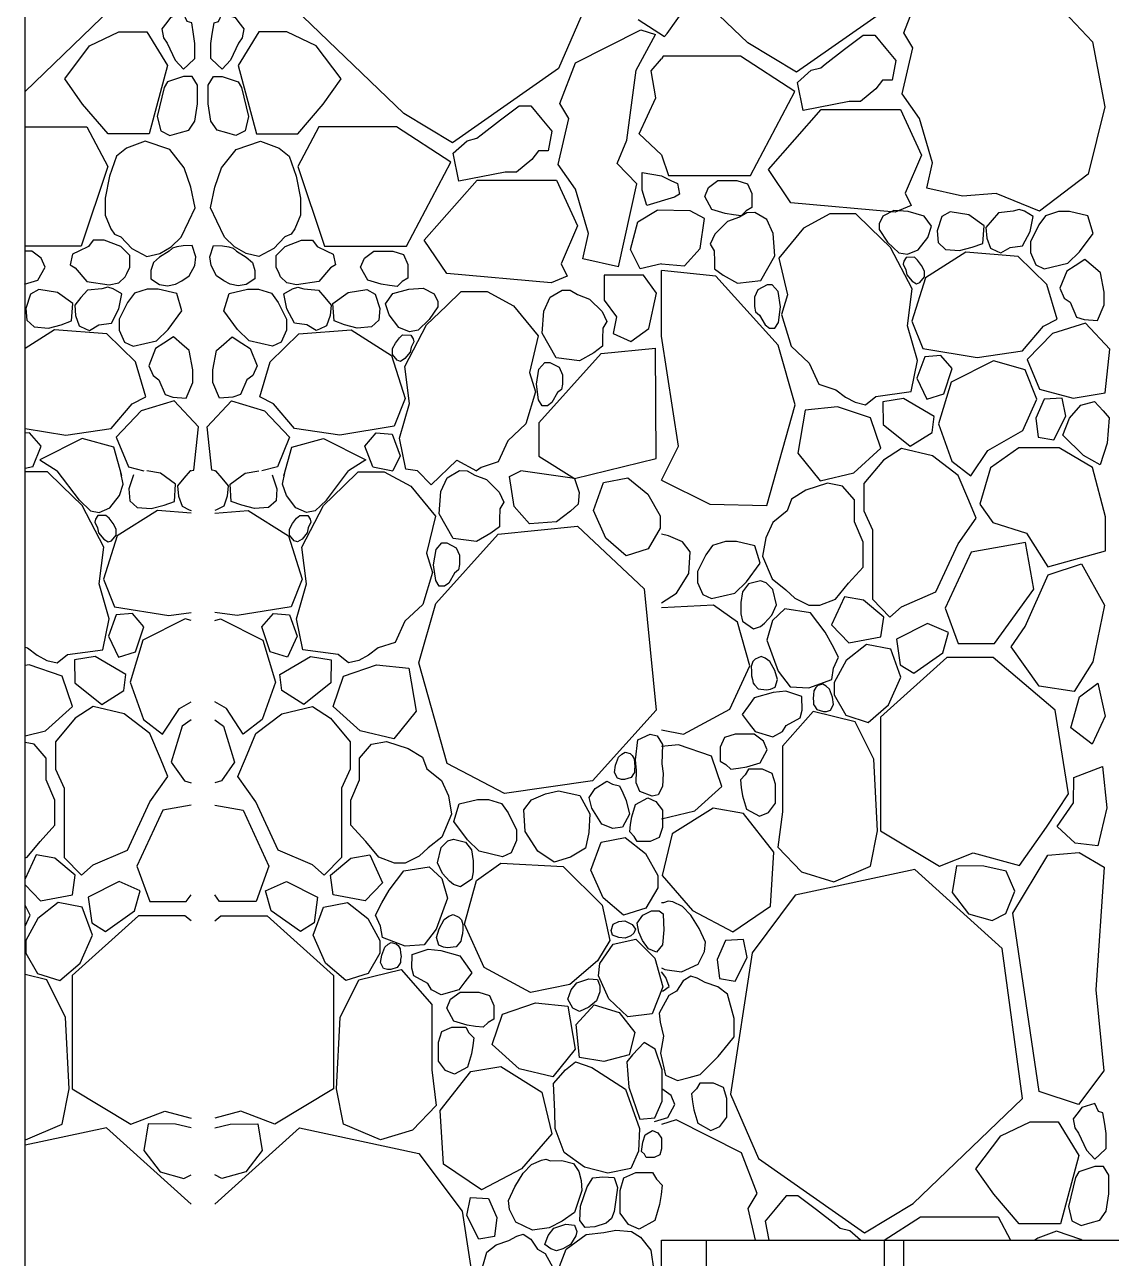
# Model space of a CAD drawing. Header units: millimetres. Extents: x 10227 to 13232, y 2 to 9351.
# Drawn here: x 11308.1 to 11478.8, y 8721.2 to 8915 of the extents above; entities that cross this region are included whole.
import ezdxf

# ---------------------------------------------------------------- set-up
doc = ezdxf.new("R2010")
doc.units = ezdxf.units.MM
for name, color, linetype in [('A-GLAZ-FULL', 4, 'Continuous'), ('A-WALL-FULL-EXTR', 1, 'Continuous'), ('RETINO', 20, 'Continuous')]:
    doc.layers.add(name, color=color, linetype=linetype)

msp = doc.modelspace()

# ---------------------------------------------------------------- linework, layer by layer
at = {"layer": 'A-GLAZ-FULL', "ltscale": 0.1}
for q in [(11600.18, 8724.02), (11446.18, 8614.51)]:
    msp.add_line((11446.18, 8724.02), q, dxfattribs=at)
at = {"layer": 'A-WALL-FULL-EXTR', "ltscale": 0.1}
for p, q in [((11308.18, 6530.6), (11308.18, 9251.16)), ((11408.18, 8002.65), (11408.18, 8724.02)), ((11408.18, 8724.02), (11446.18, 8724.02)), ((11415.18, 8724.02), (11415.18, 8002.65)), ((11443.18, 8317.98), (11443.18, 8724.02))]:
    msp.add_line(p, q, dxfattribs=at)
at = {"layer": 'RETINO', "ltscale": 0.1}
for p, q in [((11404.5, 8915.77), (11408.62, 8913.09)), ((11404.17, 8907.83), (11407.2, 8913.45)), ((11406.55, 8907.71), (11408.18, 8909.61)), ((11402.73, 8896.85), (11404.17, 8907.83)), ((11407.26, 8903.47), (11406.55, 8907.71)), ((11404.63, 8897.81), (11407.26, 8903.47)), ((11401.22, 8893.18), (11402.73, 8896.85)), ((11408.18, 8894.51), (11404.63, 8897.81)), ((11404.31, 8889.98), (11401.22, 8893.18)), ((11405.12, 8888.96), (11405.12, 8891.76)), ((11405.12, 8891.76), (11408.18, 8891.21)), ((11401.39, 8876.93), (11404.31, 8889.98)), ((11405.84, 8886.56), (11405.12, 8888.96)), ((11410.19, 8887.87), (11405.84, 8886.56)), ((11404.43, 8883.99), (11407.49, 8885.84)), ((11403.27, 8879.68), (11404.43, 8883.99)), ((11404.82, 8876.6), (11403.27, 8879.68)), ((11408.18, 8877.39), (11404.82, 8876.6)), ((11405.33, 8875.62), (11399.16, 8875.62)), ((11399.16, 8875.62), (11399.16, 8871.7)), ((11407.38, 8872.8), (11405.33, 8875.62)), ((11408.18, 8866.05), (11408.18, 8876.35)), ((11399.16, 8871.7), (11401.09, 8869.07)), ((11406.19, 8867.27), (11407.38, 8872.8)), ((11401.09, 8869.07), (11400.56, 8866.45)), ((11400.56, 8866.45), (11403.33, 8865.22)), ((11403.33, 8865.22), (11406.19, 8867.27)), ((11410.84, 8848.77), (11408.18, 8866.05)), ((11407.34, 8846.84), (11407.2, 8864.17)), ((11388.89, 8852.43), (11388.89, 8847.17)), ((11408.18, 8843.42), (11410.84, 8848.77)), ((11371.99, 8842.67), (11376, 8846.57)), ((11376, 8846.57), (11379.12, 8844.89)), ((11388.89, 8847.17), (11394.48, 8843.71)), ((11394.48, 8843.71), (11407.34, 8846.84)), ((11309.4, 8845.5), (11308.18, 8845.26)), ((11316.71, 8840.29), (11313.23, 8844.89)), ((11355.52, 8840.29), (11359, 8844.89)), ((11362.83, 8845.5), (11365.98, 8844.89)), ((11369.84, 8844.89), (11371.99, 8842.67)), ((11394.48, 8843.71), (11386.04, 8844.9))]:
    msp.add_line(p, q, dxfattribs=at)
at = {"layer": 'RETINO'}
for p, q in [((11323.6, 8842.78), (11323.23, 8844.58)), ((11348.62, 8842.78), (11349, 8844.58)), ((11323, 8841.02), (11323.6, 8842.78)), ((11349.23, 8841.02), (11348.62, 8842.78)), ((11321.49, 8839.06), (11323, 8841.02)), ((11350.74, 8839.06), (11349.23, 8841.02)), ((11316.71, 8840.29), (11318.48, 8838.62)), ((11318.48, 8838.62), (11319.82, 8838.35)), ((11319.82, 8838.35), (11321.49, 8839.06)), ((11352.41, 8838.35), (11350.74, 8839.06)), ((11353.75, 8838.62), (11352.41, 8838.35)), ((11355.52, 8840.29), (11353.75, 8838.62))]:
    msp.add_line(p, q, dxfattribs=at)
for points in [[(11392, 8908.07), (11375.33, 8896.42), (11367.67, 8901), (11350.5, 8917.5), (11353.71, 8941.1), (11367.44, 8953.47), (11386.21, 8949.43), (11393, 8940.38), (11396.4, 8918.18), (11392, 8908.07)], [(11308.18, 8904.48), (11321.73, 8917.5), (11318.52, 8941.1), (11308.18, 8950.41)], [(11446.04, 8919.17), (11429.38, 8907.52), (11421.71, 8912.1), (11408.18, 8925.1)], [(11455.44, 8888.03), (11449.82, 8889.29), (11450.71, 8893.28), (11448.68, 8900.26), (11445.96, 8904.12), (11447.63, 8911.32), (11446.23, 8913.69), (11448.68, 8920.1), (11458.94, 8925.27), (11464.2, 8923.61), (11470.54, 8917.91), (11475.87, 8912.3), (11477.83, 8902.05), (11475.17, 8891.51), (11467.54, 8885.69), (11460.76, 8888.48), (11455.44, 8888.03)], [(11409.05, 8913.59), (11411.86, 8917.59), (11408.18, 8922.47)], [(11330.52, 8912.05), (11331.78, 8909.39), (11333.09, 8907.99), (11333.81, 8908.67), (11334.84, 8909.66), (11334.84, 8912.04), (11334.63, 8913.47), (11334.36, 8915.27), (11333.64, 8915.48), (11333.09, 8916.73), (11331.05, 8916.08), (11330.45, 8915.31), (11329.66, 8914.33), (11329.94, 8912.89), (11330.52, 8912.05)], [(11341.71, 8912.05), (11340.44, 8909.39), (11339.14, 8907.99), (11338.42, 8908.67), (11337.39, 8909.66), (11337.39, 8912.04), (11337.6, 8913.47), (11337.87, 8915.27), (11338.59, 8915.48), (11339.14, 8916.73), (11341.18, 8916.08), (11341.78, 8915.31), (11342.57, 8914.33), (11342.29, 8912.89), (11341.71, 8912.05)], [(11401.39, 8876.93), (11395.78, 8878.19), (11396.67, 8882.18), (11394.64, 8889.16), (11391.92, 8893.02), (11393.59, 8900.22), (11392.18, 8902.59), (11394.64, 8909), (11404.9, 8914.17), (11407.2, 8913.45)], [(11317.22, 8902.49), (11314.41, 8906.49), (11318.31, 8911.67), (11322.94, 8913.85), (11327.3, 8913.85), (11330.57, 8908.58), (11327.66, 8897.85), (11321.22, 8897.85), (11317.22, 8902.49)], [(11355.01, 8902.49), (11357.82, 8906.49), (11353.92, 8911.67), (11349.29, 8913.85), (11344.93, 8913.85), (11341.66, 8908.58), (11344.56, 8897.85), (11351.01, 8897.85), (11355.01, 8902.49)], [(11408.62, 8913.09), (11409.05, 8913.59)], [(11441.81, 8904.87), (11439.42, 8902.9), (11437.66, 8902.9), (11430.39, 8901.49), (11429.51, 8905.91), (11431.69, 8907.83), (11433.17, 8908.22), (11433.87, 8908.77), (11436.93, 8911.11), (11439.84, 8913.33), (11441.66, 8913.33), (11443.42, 8911.21), (11444.95, 8909.37), (11444.41, 8906.28), (11442.9, 8906.28), (11441.81, 8904.87)], [(11429.12, 8904.5), (11420.57, 8910.01), (11408.4, 8910.01), (11408.18, 8909.61)], [(11329.49, 8898.29), (11330.93, 8897.57), (11332.37, 8897.97), (11333.89, 8898.4), (11334.84, 8899.81), (11335.29, 8902.52), (11335.29, 8905.47), (11334.42, 8906.84), (11333.08, 8906.84), (11330.56, 8906.01), (11330.04, 8905.09), (11328.96, 8900.55), (11329.49, 8898.29)], [(11342.74, 8898.29), (11341.3, 8897.57), (11339.86, 8897.97), (11338.34, 8898.4), (11337.39, 8899.81), (11336.94, 8902.52), (11336.94, 8905.47), (11337.81, 8906.84), (11339.15, 8906.84), (11341.67, 8906.01), (11342.19, 8905.09), (11343.27, 8900.55), (11342.74, 8898.29)], [(11408.18, 8894.51), (11409.27, 8891.3), (11422.16, 8891.3), (11429.12, 8904.5)], [(11387.77, 8893.77), (11385.38, 8891.8), (11383.61, 8891.8), (11376.34, 8890.39), (11375.46, 8894.81), (11377.64, 8896.73), (11379.13, 8897.12), (11379.82, 8897.67), (11382.89, 8900.01), (11385.8, 8902.23), (11387.61, 8902.23), (11389.38, 8900.11), (11390.91, 8898.27), (11390.36, 8895.17), (11388.86, 8895.17), (11387.77, 8893.77)], [(11446.44, 8888.5), (11447.38, 8886.56), (11444.86, 8885.51), (11428.49, 8886.99), (11424.95, 8892.22), (11433.24, 8901.64), (11445.72, 8901.64), (11449.01, 8894.48), (11446.44, 8888.5)], [(11308.18, 8898.91), (11317.88, 8898.91), (11321.21, 8892.67), (11317.01, 8880.2), (11308.18, 8880.2)], [(11375.07, 8893.4), (11366.52, 8898.91), (11354.35, 8898.91), (11351.02, 8892.67), (11355.22, 8880.2), (11368.12, 8880.2), (11375.07, 8893.4)], [(11323.22, 8881.63), (11324.98, 8879.81), (11327.32, 8878.55), (11329.33, 8879.01), (11331.15, 8880.09), (11332.72, 8881.59), (11333.9, 8884.09), (11334.9, 8886.2), (11334.22, 8889.45), (11333.19, 8892.49), (11330.9, 8895.39), (11327.05, 8896.68), (11324.11, 8895.6), (11322.54, 8894.32), (11321.47, 8891.17), (11320.76, 8887.74), (11320.76, 8885.06), (11321.65, 8882.88), (11322.24, 8882.07), (11323.22, 8881.63)], [(11349.01, 8881.63), (11347.25, 8879.81), (11344.91, 8878.55), (11342.9, 8879.01), (11341.08, 8880.09), (11339.51, 8881.59), (11338.33, 8884.09), (11337.33, 8886.2), (11338, 8889.45), (11339.04, 8892.49), (11341.33, 8895.39), (11345.18, 8896.68), (11348.12, 8895.6), (11349.69, 8894.32), (11350.76, 8891.17), (11351.47, 8887.74), (11351.47, 8885.06), (11350.58, 8882.88), (11349.99, 8882.07), (11349.01, 8881.63)], [(11408.18, 8891.21), (11409.62, 8890.52), (11410.65, 8890.02), (11411.01, 8888.37), (11410.19, 8887.87)], [(11392.4, 8877.4), (11393.34, 8875.46), (11390.81, 8874.41), (11374.45, 8875.89), (11370.9, 8881.12), (11379.19, 8890.54), (11391.68, 8890.54), (11394.96, 8883.38), (11392.4, 8877.4)], [(11418.15, 8885.32), (11416.07, 8885.95), (11414.95, 8887.99), (11415.55, 8889.39), (11417.02, 8890.48), (11419.98, 8890.48), (11421.67, 8889.97), (11422.35, 8888.43), (11422.35, 8886.23), (11421.46, 8885.72), (11420.68, 8884.97), (11419.45, 8885.11), (11418.15, 8885.32)], [(11414.21, 8879.84), (11414.91, 8884.54), (11412.64, 8885.71), (11407.49, 8885.84)], [(11420.12, 8874.35), (11423.79, 8874.81), (11425.97, 8878.68), (11425.7, 8882.17), (11424.71, 8884.35), (11422.8, 8885.46), (11421.55, 8885.44), (11420.39, 8884.76), (11418.52, 8884.06), (11416.54, 8882.09), (11415.82, 8880.52), (11416.44, 8879.46), (11416.48, 8877.78), (11416.51, 8876.64), (11417.86, 8875.63), (11420.12, 8874.35)], [(11441.85, 8856.56), (11447.4, 8857.33), (11448.37, 8862.2), (11446.81, 8867.67), (11447.53, 8873.46), (11444.13, 8879.99), (11441.01, 8883.01), (11438.69, 8885.26), (11434.63, 8885.26), (11430.45, 8883.01), (11426.58, 8878.3), (11427.94, 8872.52), (11427.03, 8869.47), (11428.55, 8864.45), (11431.36, 8861.79), (11432.9, 8858.49), (11435.54, 8857.61), (11437.06, 8856.47), (11438.58, 8855.66), (11440.21, 8855.27), (11441.85, 8856.56)], [(11443.69, 8880.83), (11445.46, 8879.16), (11446.81, 8878.9), (11448.47, 8879.6), (11449.98, 8881.56), (11450.59, 8883.33), (11449.4, 8884.9), (11446.92, 8885.62), (11444.66, 8885.76), (11442.91, 8884.89), (11442.35, 8883.67), (11442.37, 8882.82), (11443.69, 8880.83)], [(11453.51, 8885.58), (11452.2, 8884.82)], [(11458.63, 8880.62), (11458.83, 8883.36), (11456.43, 8885.09), (11453.51, 8885.58)], [(11462.91, 8879.99), (11464.89, 8880.24), (11466.06, 8882.5), (11466.53, 8884.85), (11465.17, 8885.69), (11464.33, 8885.93), (11463.39, 8885.66), (11461.12, 8885.43), (11460.11, 8884.29), (11459.13, 8883.09), (11459.27, 8881.45), (11459.83, 8879.87), (11460.95, 8879.33), (11461.46, 8879.11), (11462.91, 8879.99)], [(11468.3, 8876.63), (11472, 8877.51), (11473.81, 8879.27), (11475.98, 8882.19), (11475.15, 8884.92), (11472.23, 8885.62), (11470.52, 8885.62), (11468.5, 8884.96), (11467.42, 8883.52), (11466.14, 8880.87), (11466.14, 8879.18), (11466.98, 8877.26), (11468.3, 8876.63)], [(11452.2, 8884.82), (11451.45, 8882.58), (11451.6, 8880.74)], [(11316.08, 8876.77), (11317.91, 8874.62), (11321.38, 8874.1), (11322.91, 8874.42), (11323.91, 8875.37), (11324.15, 8875.87), (11324.62, 8876.87), (11324.62, 8878.74), (11323.21, 8880.15), (11320.6, 8881.15), (11318.87, 8881.15), (11318.17, 8880.15), (11316.65, 8879.42), (11315.62, 8878.92), (11315.26, 8877.27), (11316.08, 8876.77)], [(11356.15, 8876.77), (11354.32, 8874.62), (11350.84, 8874.1), (11349.32, 8874.42), (11348.32, 8875.37), (11348.08, 8875.87), (11347.61, 8876.87), (11347.61, 8878.74), (11349.02, 8880.15), (11351.63, 8881.15), (11353.36, 8881.15), (11354.06, 8880.15), (11355.58, 8879.42), (11356.61, 8878.92), (11356.97, 8877.27), (11356.15, 8876.77)], [(11308.12, 8874.22), (11310.2, 8874.85), (11311.32, 8876.89), (11310.73, 8878.29), (11309.25, 8879.38), (11308.18, 8879.38)], [(11330.83, 8879.38), (11329.3, 8878.44), (11328.34, 8877.64), (11327.95, 8876.38), (11327.95, 8875.04), (11329.32, 8874.14), (11330.56, 8873.97), (11331.82, 8874.2), (11332.8, 8874.72), (11333.98, 8875.5), (11334.83, 8877.16), (11335.02, 8878.48), (11334.45, 8880.28), (11333.03, 8880.25), (11332.04, 8880.09), (11331.36, 8879.85), (11330.83, 8879.38)], [(11341.4, 8879.38), (11342.93, 8878.44), (11343.89, 8877.64), (11344.28, 8876.38), (11344.28, 8875.04), (11342.91, 8874.14), (11341.67, 8873.97), (11340.41, 8874.2), (11339.43, 8874.72), (11338.25, 8875.5), (11337.4, 8877.16), (11337.21, 8878.48), (11337.78, 8880.28), (11339.2, 8880.25), (11340.19, 8880.09), (11340.87, 8879.85), (11341.4, 8879.38)], [(11364.11, 8874.22), (11362.03, 8874.85), (11360.9, 8876.89), (11361.5, 8878.29), (11362.98, 8879.38), (11365.94, 8879.38), (11367.62, 8878.87), (11368.31, 8877.32), (11368.31, 8875.13), (11367.42, 8874.62), (11366.64, 8873.87), (11365.41, 8874.01), (11364.11, 8874.22)], [(11408.18, 8877.39), (11411.8, 8877.11), (11414.21, 8879.84)], [(11447.51, 8868.41), (11449.23, 8864.09), (11457.74, 8862.68), (11464.86, 8863.74), (11468.15, 8867.59), (11470.32, 8868.71), (11468.69, 8874.17), (11464.18, 8878.57), (11455.96, 8879.22), (11449.63, 8875.21), (11447.51, 8868.41)], [(11451.6, 8880.74), (11452.78, 8879.67)], [(11452.78, 8879.67), (11455, 8879.5), (11456.99, 8880.03), (11458.63, 8880.62)], [(11446.7, 8875.7), (11447.52, 8874.7), (11448.23, 8874.28), (11448.76, 8874.46), (11449.49, 8875.35), (11449.49, 8876.27), (11449, 8877.15), (11448.39, 8877.98), (11447.88, 8878.44), (11446.6, 8878.4), (11446.23, 8877.83), (11446.11, 8877.36), (11446.55, 8876.47), (11446.7, 8875.7)], [(11476.67, 8868.51), (11477.71, 8870.95), (11477.71, 8872.95), (11477.11, 8875.99), (11475.96, 8876.99), (11474.66, 8878.11), (11473.12, 8877.11), (11471.82, 8876.27), (11470.76, 8873.59), (11471.44, 8872.03), (11472.36, 8871.36), (11473.36, 8869.05), (11474.54, 8868.64), (11476.67, 8868.51)], [(11426.49, 8864.61), (11416.69, 8875.48), (11408.18, 8876.35)], [(11310.36, 8873.39), (11309.05, 8872.64)], [(11315.48, 8868.44), (11315.68, 8871.18), (11313.28, 8872.91), (11310.36, 8873.39)], [(11319.76, 8867.81), (11321.74, 8868.06), (11322.91, 8870.32), (11323.38, 8872.67), (11322.02, 8873.5), (11321.18, 8873.74), (11320.24, 8873.48), (11317.97, 8873.25), (11316.96, 8872.11), (11315.98, 8870.9), (11316.12, 8869.27), (11316.68, 8867.69), (11317.8, 8867.15), (11318.31, 8866.93), (11319.76, 8867.81)], [(11325.15, 8864.45), (11328.85, 8865.33), (11330.66, 8867.09), (11332.83, 8870), (11332, 8872.74), (11329.08, 8873.44), (11327.37, 8873.44), (11325.35, 8872.78), (11324.27, 8871.34), (11322.99, 8868.69), (11322.99, 8867), (11323.83, 8865.08), (11325.15, 8864.45)], [(11347.08, 8864.45), (11343.38, 8865.33), (11341.57, 8867.09), (11339.4, 8870), (11340.23, 8872.74), (11343.15, 8873.44), (11344.86, 8873.44), (11346.88, 8872.78), (11347.95, 8871.34), (11349.24, 8868.69), (11349.24, 8867), (11348.4, 8865.08), (11347.08, 8864.45)], [(11352.47, 8867.81), (11350.49, 8868.06), (11349.32, 8870.32), (11348.85, 8872.67), (11350.21, 8873.5), (11351.05, 8873.74), (11351.99, 8873.48), (11354.26, 8873.25), (11355.27, 8872.11), (11356.25, 8870.9), (11356.11, 8869.27), (11355.55, 8867.69), (11354.43, 8867.15), (11353.92, 8866.93), (11352.47, 8867.81)], [(11356.75, 8868.44), (11356.55, 8871.18), (11358.95, 8872.91), (11361.87, 8873.39)], [(11361.87, 8873.39), (11363.18, 8872.64)], [(11371.69, 8868.65), (11369.92, 8866.98), (11368.57, 8866.72), (11366.91, 8867.42), (11365.4, 8869.38), (11364.79, 8871.14), (11365.98, 8872.72), (11368.46, 8873.44), (11370.72, 8873.58), (11372.47, 8872.71), (11373.03, 8871.49), (11373.01, 8870.64), (11371.69, 8868.65)], [(11423.55, 8869.36), (11424.44, 8867.81), (11425.15, 8867.3), (11425.95, 8867.3), (11426.52, 8868.21), (11426.87, 8870.67), (11426.47, 8873.05), (11425.55, 8874.11), (11424.75, 8874.11), (11423.3, 8873.33), (11422.78, 8872.16), (11422.78, 8870.7), (11422.93, 8869.86), (11423.55, 8869.36)], [(11309.05, 8872.64), (11308.3, 8870.4), (11308.45, 8868.56)], [(11363.18, 8872.64), (11363.93, 8870.4), (11363.78, 8868.56)], [(11369.84, 8844.89), (11367.98, 8845.14), (11367.01, 8850.02), (11368.57, 8855.49), (11367.85, 8861.27), (11371.25, 8867.81), (11374.37, 8870.83), (11376.69, 8873.07), (11380.75, 8873.07), (11384.93, 8870.83), (11388.8, 8866.11), (11387.44, 8860.33), (11388.35, 8857.29), (11386.83, 8852.27), (11384.02, 8849.61), (11382.48, 8846.3), (11379.84, 8845.43), (11379.12, 8844.89)], [(11395.26, 8862.17), (11391.59, 8862.63), (11389.41, 8866.5), (11389.68, 8869.99), (11390.67, 8872.17), (11392.58, 8873.28), (11393.83, 8873.26), (11394.99, 8872.58), (11396.86, 8871.88), (11398.84, 8869.91), (11399.56, 8868.34), (11398.94, 8867.28), (11398.9, 8865.6), (11398.87, 8864.45), (11397.52, 8863.45), (11395.26, 8862.17)], [(11308.45, 8868.56), (11309.63, 8867.49)], [(11309.63, 8867.49), (11311.85, 8867.32), (11313.84, 8867.84), (11315.48, 8868.44)], [(11362.6, 8867.49), (11360.38, 8867.32), (11358.39, 8867.84), (11356.75, 8868.44)], [(11363.78, 8868.56), (11362.6, 8867.49)], [(11472.83, 8856.32), (11477.86, 8857.16), (11478.57, 8863.98), (11474.78, 8868.09), (11469.58, 8866.47), (11465.63, 8862.37), (11467.56, 8857.72), (11472.83, 8856.32)], [(11308.18, 8851.56), (11314.59, 8850.5), (11321.71, 8851.56), (11325, 8855.41), (11327.17, 8856.53), (11325.54, 8861.99), (11321.03, 8866.39), (11312.81, 8867.04), (11308.18, 8864.11)], [(11333.51, 8856.33), (11334.56, 8858.77), (11334.56, 8860.77), (11333.96, 8863.81), (11332.8, 8864.81), (11331.51, 8865.93), (11329.97, 8864.93), (11328.67, 8864.09), (11327.61, 8861.41), (11328.29, 8859.85), (11329.21, 8859.17), (11330.21, 8856.87), (11331.39, 8856.46), (11333.51, 8856.33)], [(11338.71, 8856.33), (11337.67, 8858.77), (11337.67, 8860.77), (11338.27, 8863.81), (11339.42, 8864.81), (11340.72, 8865.93), (11342.26, 8864.93), (11343.56, 8864.09), (11344.62, 8861.41), (11343.94, 8859.85), (11343.02, 8859.17), (11342.02, 8856.87), (11340.84, 8856.46), (11338.71, 8856.33)], [(11367.87, 8856.23), (11366.15, 8851.91), (11357.64, 8850.5), (11350.52, 8851.56), (11347.23, 8855.41), (11345.05, 8856.53), (11346.69, 8861.99), (11351.2, 8866.39), (11359.42, 8867.04), (11365.75, 8863.03), (11367.87, 8856.23)], [(11368.68, 8863.51), (11367.86, 8862.52), (11367.15, 8862.09), (11366.62, 8862.28), (11365.89, 8863.17), (11365.89, 8864.09), (11366.38, 8864.97), (11366.99, 8865.79), (11367.5, 8866.26), (11368.78, 8866.21), (11369.15, 8865.65), (11369.27, 8865.18), (11368.83, 8864.29), (11368.68, 8863.51)], [(11388.89, 8852.43), (11398.69, 8863.3), (11407.2, 8864.17)], [(11408.18, 8843.42), (11415.74, 8839.67), (11424.73, 8839.47), (11429.18, 8855.26), (11426.49, 8864.61)], [(11391.83, 8857.18), (11390.94, 8855.63), (11390.23, 8855.12), (11389.43, 8855.12), (11388.86, 8856.03), (11388.51, 8858.49), (11388.91, 8860.87), (11389.83, 8861.92), (11390.63, 8861.92), (11392.08, 8861.15), (11392.6, 8859.98), (11392.6, 8858.52), (11392.45, 8857.68), (11391.83, 8857.18)], [(11452.02, 8863.02), (11449.51, 8862.82), (11448.28, 8859.44), (11449.82, 8856.17), (11452.52, 8856.99), (11453.84, 8860.95), (11452.02, 8863.02)], [(11459.41, 8848.11), (11464.93, 8851.22), (11467.11, 8856.17), (11465.27, 8860.78), (11460.33, 8862.16), (11453.65, 8858.82), (11451.7, 8852.26), (11453.77, 8846.39), (11456.76, 8844.08), (11459.41, 8848.11)], [(11450.68, 8850.92), (11451, 8853.42), (11446.17, 8856.25), (11442.93, 8855.74), (11443, 8852.16), (11447.24, 8848.75), (11450.68, 8850.92)], [(11467.31, 8850.16), (11469.81, 8849.76), (11471.66, 8853.47), (11471.09, 8856.29), (11468.27, 8856.13), (11466.94, 8853.15), (11467.31, 8850.16)], [(11334.14, 8844.89), (11334.71, 8844.98), (11335.42, 8851.8), (11331.63, 8855.91), (11326.43, 8854.29), (11322.48, 8850.18), (11324.41, 8845.54), (11326.86, 8844.89)], [(11338.09, 8844.89), (11337.52, 8844.98), (11336.81, 8851.8), (11340.6, 8855.91), (11345.8, 8854.29), (11349.75, 8850.18), (11347.82, 8845.54), (11345.37, 8844.89)], [(11435.82, 8854.94), (11430.75, 8854.43), (11429.59, 8847.68), (11433.1, 8843.32), (11438.39, 8844.59), (11442.61, 8848.43), (11440.99, 8853.19), (11435.82, 8854.94)], [(11478.15, 8849.26), (11477.06, 8845.82), (11474.44, 8847.32), (11471.19, 8850.48), (11472.27, 8853.15), (11474.03, 8855.23), (11476.2, 8855.77), (11477.56, 8854.33), (11478.46, 8853.23), (11478.15, 8849.26)], [(11308.87, 8850.84), (11308.18, 8850.79)], [(11309.4, 8845.5), (11310.69, 8848.77), (11308.87, 8850.84)], [(11362.83, 8845.5), (11361.54, 8848.77), (11363.36, 8850.84)], [(11363.36, 8850.84), (11365.87, 8850.63), (11367.1, 8847.26), (11365.98, 8844.89)], [(11323.37, 8844.08), (11322.12, 8848.6), (11317.17, 8849.98), (11310.5, 8846.64), (11313.23, 8844.89)], [(11348.86, 8844.08), (11350.11, 8848.6), (11355.05, 8849.98), (11361.73, 8846.64), (11359, 8844.89)], [(11445.88, 8823.55), (11451.25, 8825.86), (11454.79, 8833.42), (11457.58, 8837.44), (11456.42, 8840.23), (11454.79, 8844.18), (11450.71, 8847.24), (11445.88, 8848.4), (11443.03, 8846.56), (11439.96, 8842.89), (11439.96, 8838.6), (11441.32, 8835.6), (11441.32, 8832.61), (11441.32, 8827.63), (11441.32, 8824.71), (11444.05, 8821.92), (11445.88, 8823.55)], [(11465.5, 8835.12), (11468.84, 8829.8), (11477.9, 8832.32), (11477.9, 8837.64), (11475.86, 8845.41), (11470.61, 8848.48), (11464.28, 8848.48), (11459.85, 8845.34), (11458.15, 8839.68), (11460.19, 8836.75), (11465.5, 8835.12)], [(11314.86, 8816.02), (11320.41, 8816.78), (11321.39, 8821.66), (11319.82, 8827.13), (11320.55, 8832.91), (11317.15, 8839.45), (11314.03, 8842.47), (11311.71, 8844.71), (11308.18, 8844.71)], [(11331.65, 8840.08), (11331.84, 8842.82), (11329.45, 8844.55), (11327.33, 8844.9)], [(11334.26, 8844.9), (11334.14, 8844.89), (11333.13, 8843.75), (11332.14, 8842.54), (11332.29, 8840.91), (11332.84, 8839.33), (11333.97, 8838.79), (11334.26, 8838.67)], [(11337.97, 8844.9), (11338.09, 8844.89), (11339.1, 8843.75), (11340.09, 8842.54), (11339.94, 8840.91), (11339.39, 8839.33), (11338.26, 8838.79), (11337.97, 8838.67)], [(11340.58, 8840.08), (11340.39, 8842.82), (11342.78, 8844.55), (11344.89, 8844.9)], [(11357.37, 8816.02), (11351.81, 8816.78), (11350.84, 8821.66), (11352.41, 8827.13), (11351.68, 8832.91), (11355.08, 8839.45), (11358.2, 8842.47), (11360.52, 8844.71), (11364.58, 8844.71), (11368.76, 8842.47), (11372.64, 8837.75), (11371.27, 8831.97), (11372.18, 8828.93), (11370.66, 8823.91), (11367.85, 8821.25), (11366.31, 8817.94), (11363.67, 8817.07), (11362.15, 8815.93), (11360.63, 8815.12), (11359, 8814.72), (11357.37, 8816.02)], [(11379.09, 8833.81), (11375.42, 8834.27), (11373.24, 8838.13), (11373.52, 8841.63), (11374.5, 8843.81), (11376.41, 8844.92), (11377.66, 8844.9), (11378.83, 8844.22), (11380.69, 8843.52), (11382.68, 8841.55), (11383.39, 8839.98), (11382.77, 8838.92), (11382.73, 8837.24), (11382.7, 8836.09), (11381.35, 8835.09), (11379.09, 8833.81)], [(11385, 8839.29), (11384.3, 8843.99), (11386.04, 8844.9)], [(11325.21, 8844.28), (11324.47, 8842.04), (11324.62, 8840.2)], [(11347.02, 8844.28), (11347.76, 8842.04), (11347.61, 8840.2)], [(11394.48, 8843.71), (11395.23, 8841.47), (11395.08, 8839.63)], [(11406.08, 8832.65), (11402.6, 8831.55), (11399.4, 8834.29), (11397.46, 8838.65), (11399.05, 8843.06), (11402.86, 8843.8), (11406.04, 8841.25), (11407.95, 8837.81), (11407.95, 8835.86), (11406.08, 8832.65)], [(11425.53, 8827.9), (11427.7, 8826.19), (11429.11, 8824.9), (11431.32, 8823.81), (11433.02, 8823.81), (11435.47, 8824.74), (11437.52, 8827.24), (11439.85, 8829.76), (11439.85, 8833.71), (11438.49, 8836.88), (11438.49, 8840.31), (11436.62, 8842.5), (11434.24, 8842.94), (11430.84, 8841.84), (11428.57, 8840.44), (11427.92, 8838.6), (11425.63, 8836.8), (11424.53, 8834.39), (11424.04, 8831.49), (11425.53, 8827.9)], [(11334.26, 8838.26), (11328.97, 8838.68), (11322.64, 8834.66), (11320.52, 8827.87)], [(11324.62, 8840.2), (11325.8, 8839.12)], [(11325.8, 8839.12), (11328.01, 8838.96), (11330.01, 8839.48), (11331.65, 8840.08)], [(11337.97, 8838.26), (11343.25, 8838.68), (11349.58, 8834.66), (11351.71, 8827.87)], [(11346.43, 8839.12), (11344.21, 8838.96), (11342.22, 8839.48), (11340.58, 8840.08)], [(11347.61, 8840.2), (11346.43, 8839.12)], [(11393.89, 8838.56), (11391.68, 8836.9), (11387.42, 8836.56), (11385, 8839.29)], [(11395.08, 8839.63), (11393.89, 8838.56)], [(11319.72, 8835.15), (11320.54, 8834.16), (11321.25, 8833.73), (11321.77, 8833.92), (11322.51, 8834.81), (11322.51, 8835.73), (11322.02, 8836.61), (11321.41, 8837.43), (11320.89, 8837.9), (11319.62, 8837.85), (11319.24, 8837.29), (11319.13, 8836.82), (11319.56, 8835.93), (11319.72, 8835.15)], [(11352.51, 8835.15), (11351.69, 8834.16), (11350.98, 8833.73), (11350.46, 8833.92), (11349.72, 8834.81), (11349.72, 8835.73), (11350.21, 8836.61), (11350.82, 8837.43), (11351.34, 8837.9), (11352.61, 8837.85), (11352.98, 8837.29), (11353.1, 8836.82), (11352.67, 8835.93), (11352.51, 8835.15)], [(11372.72, 8824.07), (11382.53, 8834.94), (11394.98, 8836.21), (11405.44, 8826.37), (11407.34, 8807.32), (11397.3, 8796.2), (11383.48, 8794.19), (11374.49, 8798.92), (11370.03, 8814.71), (11372.72, 8824.07)], [(11410.51, 8825.69), (11412.48, 8828.78), (11412.69, 8832.18), (11411.48, 8833.76), (11409.27, 8834.67), (11408.18, 8834.92)], [(11375.66, 8828.82), (11374.77, 8827.27), (11374.06, 8826.76), (11373.26, 8826.76), (11372.69, 8827.67), (11372.35, 8830.13), (11372.75, 8832.51), (11373.66, 8833.56), (11374.46, 8833.56), (11375.92, 8832.79), (11376.43, 8831.62), (11376.43, 8830.16), (11376.29, 8829.32), (11375.66, 8828.82)], [(11416, 8824.82), (11419.7, 8825.7), (11421.5, 8827.46), (11423.68, 8830.38), (11422.84, 8833.11), (11419.93, 8833.81), (11418.22, 8833.81), (11416.19, 8833.15), (11415.12, 8831.71), (11413.84, 8829.06), (11413.84, 8827.37), (11414.68, 8825.45), (11416, 8824.82)], [(11454.74, 8817.77), (11460.46, 8817.77), (11466.64, 8826.3), (11465.34, 8833.65), (11456.8, 8832.14), (11452.72, 8823.33)], [(11467.51, 8811.06), (11463.07, 8817.24), (11465.29, 8820.42), (11468.9, 8828.54), (11474.13, 8830.28), (11477.73, 8823.77), (11475.93, 8814.88)], [(11320.52, 8827.87), (11322.25, 8823.55), (11330.75, 8822.14), (11334.26, 8822.66)], [(11351.71, 8827.87), (11349.98, 8823.55), (11341.48, 8822.14), (11337.97, 8822.66)], [(11426.22, 8823.86), (11425.64, 8826.25), (11424.62, 8827.3), (11423.72, 8827.59), (11421.82, 8827.12), (11420.88, 8825.88), (11420.65, 8824.19), (11420.64, 8822.45), (11420.86, 8821.29), (11422.63, 8820.06), (11423.71, 8820.44), (11424.35, 8820.96), (11425.47, 8822.2), (11426.22, 8823.86)], [(11408.18, 8824.15), (11410.51, 8825.69)], [(11436.9, 8825.11), (11434.87, 8820.71), (11437.59, 8817.87), (11442.64, 8818.82), (11443.07, 8821.9), (11439.87, 8824.59), (11436.9, 8825.11)], [(11420.11, 8821.1), (11416.32, 8823.79), (11408.18, 8823.38)], [(11433.85, 8819.57), (11431.55, 8822.6), (11427.52, 8823.21), (11425.58, 8821.38), (11424.69, 8818.29), (11426.48, 8813.44), (11428.35, 8810.98), (11431.3, 8810.79), (11434.9, 8812.12), (11435.2, 8813.89), (11435.96, 8815.62), (11434.99, 8817.56), (11433.85, 8819.57)], [(11452.72, 8823.33), (11454.74, 8817.77)], [(11325.04, 8822.48), (11322.52, 8822.27), (11321.3, 8818.9), (11322.84, 8815.63), (11325.54, 8816.45), (11326.86, 8820.41), (11325.04, 8822.48)], [(11334.26, 8821.36), (11333.34, 8821.62), (11326.67, 8818.28), (11324.72, 8811.72), (11326.79, 8805.84), (11329.78, 8803.54), (11332.42, 8807.57)], [(11337.97, 8821.36), (11338.89, 8821.62), (11345.56, 8818.28), (11347.51, 8811.72), (11345.44, 8805.84), (11342.45, 8803.54), (11339.81, 8807.57)], [(11347.19, 8822.48), (11349.71, 8822.27), (11350.93, 8818.9), (11349.39, 8815.63), (11346.69, 8816.45), (11345.37, 8820.41), (11347.19, 8822.48)], [(11408.18, 8804.21), (11411.63, 8803.52), (11418.89, 8807.44), (11422.02, 8814.24), (11420.11, 8821.1)], [(11445.63, 8814.42), (11447.78, 8813.09), (11452.35, 8816.32), (11453.24, 8819.47), (11449.95, 8820.9), (11445.08, 8818.45), (11445.63, 8814.42)], [(11308.18, 8817.19), (11308.56, 8817.07), (11310.08, 8815.93), (11311.6, 8815.12), (11313.22, 8814.72), (11314.86, 8816.02)], [(11437.13, 8806.49), (11440.62, 8805.38), (11443.81, 8808.12), (11445.76, 8812.49), (11444.17, 8816.89), (11440.35, 8817.63), (11437.17, 8815.09), (11435.27, 8811.64), (11435.27, 8809.7), (11437.13, 8806.49)], [(11323.7, 8810.38), (11324.01, 8812.88), (11319.19, 8815.7), (11315.95, 8815.2), (11316.01, 8811.61), (11320.26, 8808.2), (11323.7, 8810.38)], [(11348.53, 8810.38), (11348.22, 8812.88), (11353.04, 8815.7), (11356.28, 8815.2), (11356.22, 8811.61), (11351.97, 8808.2), (11348.53, 8810.38)], [(11423.34, 8810.67), (11424.67, 8810.5), (11425.28, 8810.59), (11426.03, 8810.93), (11426.4, 8812.13), (11425.98, 8813.51), (11425.18, 8814.96), (11424.45, 8815.46), (11423.8, 8815.72), (11422.86, 8815.31), (11422.49, 8814.92), (11422.25, 8814.18), (11422.28, 8813.41), (11422.3, 8812.7), (11422.48, 8812.11), (11422.56, 8811.55), (11422.79, 8811.3), (11423.34, 8810.67)], [(11464.4, 8782.88), (11468.63, 8788.9), (11472.1, 8794.14), (11470.01, 8807.31), (11460.26, 8815.55), (11453.01, 8815.55), (11442.55, 8806.18), (11442.55, 8788.35), (11451.81, 8782.81), (11457.14, 8784.87), (11464.4, 8782.88)], [(11308.84, 8814.4), (11308.18, 8814.33)], [(11308.18, 8803.27), (11311.4, 8804.05), (11315.62, 8807.88), (11314, 8812.65), (11308.84, 8814.4)], [(11363.39, 8814.4), (11368.46, 8813.89), (11369.62, 8807.13), (11366.12, 8802.78), (11360.82, 8804.05), (11356.61, 8807.88), (11358.23, 8812.65), (11363.39, 8814.4)], [(11475.93, 8814.88), (11473.01, 8810.23)], [(11432.55, 8807.39), (11433.59, 8807.1), (11434.09, 8807.1), (11434.73, 8807.28), (11435.17, 8808.2), (11435, 8809.34), (11434.53, 8810.6), (11434.02, 8811.08), (11433.53, 8811.36), (11432.73, 8811.15), (11432.39, 8810.88), (11432.11, 8810.32), (11432.04, 8809.71), (11431.97, 8809.14), (11432.04, 8808.65), (11432.04, 8808.19), (11432.2, 8807.97), (11432.55, 8807.39)], [(11475.83, 8801.93), (11472.44, 8804.52), (11473.81, 8809.39), (11476.68, 8811.52), (11477.84, 8806.33), (11475.83, 8801.93)], [(11430.21, 8809.44), (11427.69, 8810.27), (11425.69, 8810.09), (11422.72, 8809.23), (11421.82, 8807.99), (11420.83, 8806.6), (11421.95, 8805.15), (11422.9, 8803.93), (11425.66, 8803.11), (11427.16, 8803.92), (11427.75, 8804.9), (11429.96, 8806.1), (11430.27, 8807.31), (11430.21, 8809.44)], [(11473.01, 8810.23), (11467.51, 8811.06)], [(11318.9, 8783.01), (11324.27, 8785.32), (11327.81, 8792.88), (11330.6, 8796.9), (11329.44, 8799.69), (11327.8, 8803.64), (11323.73, 8806.7), (11318.9, 8807.86), (11316.04, 8806.02), (11312.98, 8802.34), (11312.98, 8798.05), (11314.34, 8795.06), (11314.34, 8792.06), (11314.34, 8787.09), (11314.34, 8784.16), (11317.06, 8781.37), (11318.9, 8783.01)], [(11332.42, 8807.57), (11334.26, 8808.6)], [(11339.81, 8807.57), (11337.97, 8808.6)], [(11353.33, 8783.01), (11347.96, 8785.32), (11344.42, 8792.88), (11341.63, 8796.9), (11342.79, 8799.69), (11344.43, 8803.64), (11348.5, 8806.7), (11353.33, 8807.86), (11356.19, 8806.02), (11359.25, 8802.34), (11359.25, 8798.05), (11357.89, 8795.06), (11357.89, 8792.06), (11357.89, 8787.09), (11357.89, 8784.16), (11355.17, 8781.37), (11353.33, 8783.01)], [(11334.26, 8805.79), (11332.87, 8804.8), (11331.16, 8799.14), (11333.21, 8796.21), (11334.26, 8795.89)], [(11337.97, 8805.79), (11339.36, 8804.8), (11341.07, 8799.14), (11339.02, 8796.21), (11337.97, 8795.89)], [(11435.21, 8780.32), (11441.01, 8782.79), (11442.08, 8788.35), (11441.54, 8799.58), (11438.61, 8805.45), (11431.97, 8807.09), (11427.16, 8801.62), (11427.16, 8791.33), (11426.43, 8785.75), (11430.15, 8781.88), (11435.21, 8780.32)], [(11308.18, 8784.08), (11308.49, 8784.2), (11310.54, 8786.69), (11312.87, 8789.22), (11312.87, 8793.16), (11311.51, 8796.34), (11311.51, 8799.77), (11309.64, 8801.96), (11308.18, 8802.23)], [(11373.68, 8787.36), (11371.52, 8785.65), (11370.11, 8784.36), (11367.89, 8783.27), (11366.2, 8783.27), (11363.74, 8784.2), (11361.69, 8786.69), (11359.36, 8789.22), (11359.36, 8793.16), (11360.72, 8796.34), (11360.72, 8799.77), (11362.59, 8801.96), (11364.98, 8802.39), (11368.38, 8801.29), (11370.64, 8799.9), (11371.3, 8798.06), (11373.58, 8796.26), (11374.68, 8793.85), (11375.17, 8790.95), (11373.68, 8787.36)], [(11408.44, 8797.37), (11408.33, 8795.29), (11407.63, 8794), (11406.67, 8793.8), (11404.74, 8794.5), (11404.16, 8795.9), (11404.24, 8797.83), (11404.06, 8799.48), (11404.42, 8802.65), (11406.4, 8803.54), (11407.48, 8803.27), (11408.34, 8801.89), (11408.22, 8798.85), (11408.44, 8797.37)], [(11410.84, 8801.84), (11408.18, 8801.57)], [(11408.18, 8790.23), (11413.41, 8791.49), (11417.63, 8795.33), (11416.01, 8800.09), (11410.84, 8801.84)], [(11421.58, 8798.37), (11423.65, 8799), (11424.78, 8801.04), (11424.18, 8802.45), (11422.7, 8803.54), (11419.75, 8803.54), (11418.06, 8803.02), (11417.38, 8801.48), (11417.38, 8799.28), (11418.27, 8798.77), (11419.04, 8798.02), (11420.28, 8798.16), (11421.58, 8798.37)], [(11403.41, 8796.71), (11402.36, 8796.42), (11401.86, 8796.42), (11401.23, 8796.6), (11400.79, 8797.51), (11400.96, 8798.66), (11401.42, 8799.91), (11401.94, 8800.4), (11402.43, 8800.68), (11403.23, 8800.47), (11403.57, 8800.2), (11403.85, 8799.64), (11403.91, 8799.03), (11403.99, 8798.46), (11403.91, 8797.97), (11403.91, 8797.51), (11403.76, 8797.29), (11403.41, 8796.71)], [(11420.9, 8793.84), (11421.53, 8791.76), (11423.57, 8790.64), (11424.98, 8791.24), (11426.07, 8792.71), (11426.07, 8795.67), (11425.55, 8797.36), (11424.01, 8798.04), (11421.82, 8798.04), (11421.3, 8797.15), (11420.56, 8796.37), (11420.69, 8795.14), (11420.9, 8793.84)], [(11472.86, 8792.73), (11472.92, 8796.73), (11477.43, 8798.46), (11478.12, 8791.96), (11476.68, 8786)], [(11402.59, 8793.08), (11403.16, 8790.98), (11402.03, 8788.94), (11400.52, 8788.7), (11398.81, 8789.38), (11397.24, 8791.88), (11396.78, 8793.58), (11397.72, 8794.98), (11399.58, 8796.15), (11400.49, 8795.66), (11401.54, 8795.4), (11402.08, 8794.29), (11402.59, 8793.08)], [(11388.71, 8785.14), (11386.74, 8788.24), (11386.52, 8791.63), (11387.73, 8793.22), (11389.95, 8794.13), (11391.99, 8794.6), (11395.32, 8793.91), (11396.9, 8790.99), (11396.75, 8788.09), (11396.23, 8785.63), (11393.85, 8784.18), (11391.3, 8783.43), (11388.71, 8785.14)], [(11334.26, 8792.39), (11329.81, 8791.6), (11325.73, 8782.78)], [(11337.97, 8792.39), (11342.42, 8791.6), (11346.5, 8782.78)], [(11383.21, 8784.28), (11379.51, 8785.16), (11377.71, 8786.92), (11375.54, 8789.83), (11376.37, 8792.56), (11379.28, 8793.27), (11381, 8793.27), (11383.02, 8792.61), (11384.09, 8791.16), (11385.38, 8788.52), (11385.38, 8786.83), (11384.53, 8784.91), (11383.21, 8784.28)], [(11403.51, 8790.54), (11404.09, 8792.47), (11405.99, 8793.51), (11407.29, 8792.96), (11408.3, 8791.59), (11408.3, 8788.84), (11407.82, 8787.28), (11406.39, 8786.64), (11404.35, 8786.64), (11403.88, 8787.47), (11403.19, 8788.19), (11403.31, 8789.33), (11403.51, 8790.54)], [(11473.16, 8786.42), (11470.32, 8789), (11472.86, 8792.73)], [(11416.27, 8791.88), (11409.86, 8787.85), (11408.27, 8781.3)], [(11425.82, 8784.98), (11421.02, 8791.07), (11416.27, 8791.88)], [(11372.99, 8783.32), (11373.57, 8785.7), (11374.59, 8786.76), (11375.49, 8787.05), (11377.39, 8786.58), (11378.33, 8785.34), (11378.57, 8783.64), (11378.57, 8781.91), (11378.35, 8780.75), (11376.58, 8779.52), (11375.5, 8779.9), (11374.86, 8780.42), (11373.75, 8781.65), (11372.99, 8783.32)], [(11405.7, 8776.17), (11402.21, 8775.07), (11399.01, 8777.81), (11397.07, 8782.18), (11398.66, 8786.58), (11402.47, 8787.32), (11405.65, 8784.78), (11407.56, 8781.33), (11407.56, 8779.38), (11405.7, 8776.17)], [(11476.68, 8786), (11473.16, 8786.42)], [(11309.91, 8784.57), (11308.18, 8780.82)], [(11308.18, 8779.86), (11310.61, 8777.33), (11315.66, 8778.27), (11316.08, 8781.36), (11312.88, 8784.04), (11309.91, 8784.57)], [(11362.32, 8784.57), (11364.35, 8780.17), (11361.62, 8777.33), (11356.57, 8778.27), (11356.15, 8781.36), (11359.34, 8784.04), (11362.32, 8784.57)], [(11408.27, 8781.3), (11413.02, 8775.81), (11419.36, 8772.5), (11425.28, 8776.51), (11425.82, 8784.98)], [(11473.65, 8745.34), (11467.49, 8747.38), (11463.33, 8775.39), (11468.84, 8784.51), (11473.75, 8784.95), (11477.68, 8782.66), (11476.39, 8763.39)], [(11325.73, 8782.78), (11327.76, 8777.23)], [(11346.5, 8782.78), (11344.47, 8777.23)], [(11365.36, 8779.03), (11367.66, 8782.06), (11371.69, 8782.67), (11373.63, 8780.84), (11374.53, 8777.75), (11372.74, 8772.89), (11370.86, 8770.44), (11367.92, 8770.25), (11364.31, 8771.58), (11364.02, 8773.35), (11363.26, 8775.08), (11364.23, 8777.02), (11365.36, 8779.03)], [(11379.1, 8780.56), (11382.9, 8783.25), (11392.71, 8782.75), (11398.85, 8776.68), (11400.03, 8771.14), (11398.1, 8767.91), (11393.75, 8764.22), (11387.58, 8762.97), (11380.33, 8766.89), (11377.19, 8773.7), (11379.1, 8780.56)], [(11462.33, 8782), (11458.79, 8782.79), (11454.48, 8782.85), (11453.81, 8778.67), (11456.38, 8775.3)], [(11318.65, 8773.87), (11320.8, 8772.55), (11325.37, 8775.77), (11326.25, 8778.93), (11322.96, 8780.36), (11318.1, 8777.9), (11318.65, 8773.87)], [(11353.58, 8773.87), (11351.43, 8772.55), (11346.86, 8775.77), (11345.98, 8778.93), (11349.27, 8780.36), (11354.13, 8777.9), (11353.58, 8773.87)], [(11423.38, 8736.85), (11440.05, 8725.2), (11447.71, 8729.78), (11464.88, 8746.28), (11461.67, 8769.88), (11447.94, 8782.25), (11429.17, 8778.21), (11422.38, 8769.16), (11418.98, 8746.97), (11423.38, 8736.85)], [(11462.27, 8775.37), (11463.65, 8778.89), (11462.33, 8782)], [(11308.18, 8773.17), (11308.21, 8773.35), (11308.97, 8775.08), (11308.18, 8776.66)], [(11310.15, 8765.94), (11313.63, 8764.84), (11316.83, 8767.58), (11318.77, 8771.95), (11317.18, 8776.35), (11313.37, 8777.09), (11310.19, 8774.55), (11308.28, 8771.1), (11308.28, 8769.15), (11310.15, 8765.94)], [(11327.76, 8777.23), (11333.48, 8777.23), (11334.26, 8778.3)], [(11344.47, 8777.23), (11338.75, 8777.23), (11337.97, 8778.3)], [(11362.08, 8765.94), (11358.59, 8764.84), (11355.4, 8767.58), (11353.46, 8771.95), (11355.05, 8776.35), (11358.86, 8777.09), (11362.04, 8774.55), (11363.94, 8771.1), (11363.94, 8769.15), (11362.08, 8765.94)], [(11408.18, 8766.81), (11408.7, 8766.54), (11411.31, 8766.17), (11413.93, 8767.4), (11414.91, 8769.4), (11415.09, 8770.83), (11414.09, 8772.98), (11412.77, 8775.1), (11411.45, 8776.48), (11409.92, 8777.17), (11409.22, 8777.29), (11408.5, 8777.04)], [(11408.5, 8777.04), (11408.18, 8777.05)], [(11334.26, 8774.18), (11333.27, 8775.01), (11326.03, 8775.01), (11315.57, 8765.64), (11315.57, 8747.81), (11324.82, 8742.27), (11330.16, 8744.33), (11334.26, 8743.2)], [(11337.97, 8774.18), (11338.95, 8775.01), (11346.2, 8775.01), (11356.66, 8765.64), (11356.66, 8747.81), (11347.41, 8742.27), (11342.07, 8744.33), (11337.97, 8743.2)], [(11375.88, 8770.12), (11374.54, 8769.95), (11373.93, 8770.05), (11373.18, 8770.38), (11372.81, 8771.59), (11373.23, 8772.97), (11374.04, 8774.42), (11374.76, 8774.92), (11375.41, 8775.18), (11376.35, 8774.76), (11376.72, 8774.37), (11376.96, 8773.64), (11376.93, 8772.87), (11376.91, 8772.16), (11376.73, 8771.57), (11376.65, 8771.01), (11376.42, 8770.76), (11375.88, 8770.12)], [(11408.33, 8770.45), (11407.4, 8769.3), (11406.12, 8769.8), (11405.16, 8771.1), (11404.58, 8772.44), (11404.34, 8773.84), (11405.21, 8775.11), (11406.57, 8775.78), (11407.82, 8775.78), (11408.4, 8775.3), (11408.49, 8773.9), (11408.52, 8772.8), (11408.33, 8770.45)], [(11456.38, 8775.3), (11460.12, 8774.28), (11462.27, 8775.37)], [(11402.47, 8771.46), (11401.46, 8771.59), (11400.48, 8771.95), (11400.24, 8772.67), (11400.56, 8773.69), (11401.45, 8774.1), (11402.4, 8774.21), (11403.54, 8773.61), (11404.1, 8772.91), (11403.81, 8772.28), (11403.37, 8771.86), (11402.47, 8771.46)], [(11366.66, 8766.85), (11365.62, 8766.56), (11365.12, 8766.56), (11364.49, 8766.73), (11364.04, 8767.65), (11364.22, 8768.8), (11364.68, 8770.05), (11365.2, 8770.54), (11365.68, 8770.82), (11366.48, 8770.61), (11366.82, 8770.34), (11367.1, 8769.78), (11367.17, 8769.16), (11367.24, 8768.6), (11367.17, 8768.11), (11367.17, 8767.65), (11367.02, 8767.42), (11366.66, 8766.85)], [(11400.58, 8770.53), (11404.15, 8771.34), (11407.1, 8768.34), (11408.37, 8763.83), (11406.72, 8759.57), (11402.86, 8759.15), (11399.91, 8761.95), (11398.29, 8765.55), (11398.46, 8767.49), (11400.58, 8770.53)], [(11417.27, 8765.14), (11419.76, 8764.74), (11421.61, 8768.45), (11421.04, 8771.27), (11418.22, 8771.12), (11416.89, 8768.13), (11417.27, 8765.14)], [(11369, 8768.9), (11371.53, 8769.73), (11373.52, 8769.55), (11376.49, 8768.69), (11377.39, 8767.45), (11378.39, 8766.06), (11377.26, 8764.61), (11376.31, 8763.39), (11373.55, 8762.57), (11372.05, 8763.38), (11371.46, 8764.36), (11369.25, 8765.56), (11368.94, 8766.77), (11369, 8768.9)], [(11308.18, 8767.65), (11308.19, 8767.65), (11308.18, 8767.67)], [(11308.23, 8739.78), (11314.02, 8742.25), (11315.1, 8747.81), (11314.56, 8759.04), (11311.63, 8764.91), (11308.18, 8765.76)], [(11364, 8739.78), (11358.21, 8742.25), (11357.13, 8747.81), (11357.67, 8759.04), (11360.6, 8764.91), (11367.25, 8766.54), (11372.06, 8761.07), (11372.06, 8750.79), (11372.78, 8745.21), (11369.06, 8741.33), (11364, 8739.78)], [(11397.96, 8761.63), (11396.73, 8760.65), (11395.29, 8759.96), (11394.25, 8760.48), (11393.46, 8761.92), (11393.97, 8763.34), (11394.86, 8764.49), (11396.74, 8765.1), (11398.11, 8764.97), (11398.49, 8763.97), (11398.48, 8763.04), (11397.96, 8761.63)], [(11407.99, 8753.44), (11408.79, 8749.97), (11410.68, 8749.11), (11412.53, 8749.6), (11414.26, 8750.05), (11415.71, 8751.53), (11417.04, 8752.89), (11418.68, 8754.9), (11419.57, 8755.99), (11419.57, 8758.86), (11418.51, 8762.69), (11417.02, 8763.84), (11415.01, 8764.53), (11413.76, 8765.22), (11412.79, 8765.51), (11411.57, 8764.76), (11410.54, 8763.17), (11409.3, 8762.49), (11408.43, 8760.86), (11407.82, 8759.69), (11407.94, 8758.28), (11408.49, 8756.09), (11407.99, 8753.44)], [(11408.18, 8763.14), (11408.43, 8763.23), (11409.36, 8763.89), (11408.85, 8765.31), (11408.18, 8766.17)], [(11377.64, 8757.83), (11375.56, 8758.46), (11374.43, 8760.5), (11375.03, 8761.9), (11376.51, 8762.99), (11379.46, 8762.99), (11381.15, 8762.47), (11381.84, 8760.93), (11381.84, 8758.74), (11380.95, 8758.23), (11380.17, 8757.48), (11378.94, 8757.62), (11377.64, 8757.83)], [(11476.39, 8763.39), (11477.67, 8750.64)], [(11388.37, 8761.3), (11393.44, 8760.79), (11394.6, 8754.03), (11391.09, 8749.68), (11385.8, 8750.95), (11381.58, 8754.78), (11383.2, 8759.55), (11388.37, 8761.3)], [(11399.08, 8752.11), (11395.28, 8752.75), (11394.75, 8757.9), (11397.61, 8761.01), (11401.53, 8759.78), (11403.95, 8756.68), (11403.06, 8753.17), (11399.08, 8752.11)], [(11378.31, 8753.3), (11377.68, 8751.22), (11375.64, 8750.1), (11374.23, 8750.69), (11373.14, 8752.17), (11373.14, 8755.13), (11373.66, 8756.81), (11375.2, 8757.5), (11377.4, 8757.5), (11377.91, 8756.61), (11378.66, 8755.83), (11378.52, 8754.6), (11378.31, 8753.3)], [(11403.05, 8748.1), (11404.77, 8743.05), (11407.09, 8743.26), (11408.26, 8745.88), (11408.27, 8750.78), (11407.16, 8754.07), (11405.44, 8755.1), (11403.63, 8753.17), (11402.73, 8752.07), (11403.05, 8748.1)], [(11373.39, 8744.43), (11378.2, 8750.53), (11382.94, 8751.34)], [(11382.94, 8751.34), (11389.36, 8747.31), (11390.94, 8740.75)], [(11391.4, 8744.24), (11391.17, 8748.67), (11393.06, 8750.81), (11394.63, 8752.07), (11397.2, 8751.17), (11402.52, 8747.77), (11404.7, 8741.56), (11404.57, 8738.04), (11403.32, 8735.3), (11399.73, 8734.58), (11396.05, 8735.51), (11392.85, 8737.82), (11391.48, 8741.57), (11391.4, 8744.24)], [(11477.67, 8750.64), (11473.65, 8745.34)], [(11407.08, 8742.68), (11409.16, 8743.31), (11410.28, 8745.35), (11409.69, 8746.76), (11408.21, 8747.84), (11408.18, 8747.84)], [(11413.25, 8744.49), (11413.88, 8742.42), (11415.92, 8741.29), (11417.32, 8741.89), (11418.41, 8743.37), (11418.41, 8746.32), (11417.9, 8748.01), (11416.35, 8748.69), (11414.16, 8748.69), (11413.65, 8747.8), (11412.9, 8747.03), (11413.04, 8745.79), (11413.25, 8744.49)], [(11473.67, 8740.83), (11474.94, 8738.17), (11476.24, 8736.77), (11476.96, 8737.45), (11477.99, 8738.44), (11477.99, 8740.82), (11477.78, 8742.25), (11477.51, 8744.05), (11476.79, 8744.26), (11476.24, 8745.51), (11474.2, 8744.86), (11473.6, 8744.1), (11472.81, 8743.11), (11473.09, 8741.67), (11473.67, 8740.83)], [(11390.94, 8740.75), (11386.19, 8735.26), (11379.86, 8731.96), (11373.94, 8735.96), (11373.39, 8744.43)], [(11334.26, 8729.72), (11320.96, 8741.71), (11308.18, 8738.96)], [(11334.26, 8741.7), (11331.81, 8742.25), (11327.5, 8742.31), (11326.82, 8738.13), (11329.39, 8734.76)], [(11337.97, 8741.7), (11340.42, 8742.25), (11344.73, 8742.31), (11345.41, 8738.13), (11342.84, 8734.76)], [(11337.97, 8729.72), (11351.27, 8741.71), (11370.05, 8737.67), (11376.84, 8728.62), (11380.23, 8706.42), (11375.83, 8696.31)], [(11422.95, 8724.02), (11421.79, 8729), (11423.2, 8731.37), (11420.74, 8737.78), (11410.48, 8742.96), (11408.18, 8742.23)], [(11460.37, 8731.27), (11457.56, 8735.27), (11461.46, 8740.45), (11466.09, 8742.63), (11470.45, 8742.63), (11473.72, 8737.36), (11470.82, 8726.63), (11464.37, 8726.63), (11460.37, 8731.27)], [(11308.18, 8739.8), (11308.23, 8739.78)], [(11405.24, 8739.43), (11405.6, 8740.61), (11406.76, 8741.25), (11407.56, 8740.91), (11408.18, 8740.07), (11408.18, 8738.39), (11407.88, 8737.43), (11407.01, 8737.04), (11405.76, 8737.04), (11405.47, 8737.54), (11405.04, 8737.99), (11405.12, 8738.69), (11405.24, 8739.43)], [(11390.71, 8736.5), (11392.52, 8736.57), (11394.34, 8736.07), (11395.15, 8734.84), (11395.56, 8733.39), (11395.63, 8731.84), (11395.01, 8729.97), (11394.48, 8728.4), (11392.54, 8727.05), (11390.51, 8725.99), (11387.91, 8725.63), (11385.29, 8726.86), (11384.3, 8728.86), (11384.13, 8730.29), (11385.12, 8732.44), (11386.44, 8734.56), (11387.76, 8735.94), (11389.29, 8736.62), (11389.99, 8736.75), (11390.71, 8736.5)], [(11329.39, 8734.76), (11333.14, 8733.74), (11334.26, 8734.31)], [(11342.84, 8734.76), (11339.09, 8733.74), (11337.97, 8734.31)], [(11399.49, 8726.69), (11397.68, 8726.13), (11396.17, 8726.02), (11395.33, 8727.13), (11395.43, 8729.39), (11396.46, 8732.43), (11397.37, 8733.86), (11398.92, 8733.98), (11400.74, 8733.9), (11401.27, 8732.31), (11400.99, 8730.37), (11400.72, 8728.57), (11400.33, 8727.44), (11399.49, 8726.69)], [(11407.85, 8729.63), (11407.09, 8727.14), (11404.65, 8725.79), (11402.96, 8726.51), (11401.65, 8728.28), (11401.65, 8731.83), (11402.27, 8733.85), (11404.12, 8734.67), (11406.75, 8734.67), (11407.37, 8733.61), (11408.27, 8732.67), (11408.1, 8731.2), (11407.85, 8729.63)], [(11472.64, 8727.07), (11474.08, 8726.35), (11475.52, 8726.75), (11477.04, 8727.18), (11477.99, 8728.59), (11478.44, 8731.3), (11478.44, 8734.25), (11477.57, 8735.62), (11476.23, 8735.62), (11473.71, 8734.79), (11473.19, 8733.87), (11472.11, 8729.33), (11472.64, 8727.07)], [(11381.94, 8724.6), (11379.45, 8724.2), (11377.6, 8727.91), (11378.17, 8730.73), (11380.99, 8730.57), (11382.32, 8727.59), (11381.94, 8724.6)], [(11439.43, 8724.02), (11437.74, 8725.52), (11436.25, 8725.9), (11435.56, 8726.45), (11432.49, 8728.79), (11429.58, 8731.01), (11427.77, 8731.01), (11426, 8728.89), (11424.47, 8727.05), (11425.01, 8724.02)], [(11393.88, 8723.35), (11392.65, 8722.66), (11391.69, 8722.36), (11390.78, 8722.69), (11389.86, 8723.35), (11390.36, 8724.77), (11391.26, 8725.92), (11393.13, 8726.53), (11394.5, 8726.4), (11394.88, 8725.4), (11394.68, 8724.72), (11393.88, 8723.35)], [(11443.16, 8724.02), (11448.86, 8727.69), (11461.03, 8727.69), (11462.99, 8724.02)], [(11391.22, 8712.89), (11390.43, 8709.43), (11388.53, 8708.57), (11386.68, 8709.05), (11384.95, 8709.51), (11383.5, 8710.99), (11382.17, 8712.35), (11380.53, 8714.36), (11379.64, 8715.45), (11379.64, 8718.32), (11380.7, 8722.15), (11382.19, 8723.3), (11384.2, 8723.99), (11385.45, 8724.68), (11386.42, 8724.97), (11387.64, 8724.21), (11388.67, 8722.63), (11389.91, 8721.95), (11390.78, 8720.31), (11391.39, 8719.14), (11391.27, 8717.73), (11390.73, 8715.55), (11391.22, 8712.89)], [(11396.35, 8724.91), (11399.09, 8725.24), (11400.97, 8725.61), (11403.43, 8725.4), (11404.87, 8724.52), (11406.49, 8722.45), (11406.95, 8719.25), (11407.63, 8715.89), (11405.58, 8712.51), (11402.78, 8710.51), (11401, 8707.58), (11398.26, 8706.67), (11395.99, 8707.54), (11393.66, 8710.24), (11392.44, 8712.61), (11392.84, 8714.52), (11391.82, 8717.25), (11392.13, 8719.88), (11393.21, 8722.61), (11396.35, 8724.91)], [(11474.17, 8724.02), (11474.05, 8724.17), (11470.2, 8725.46), (11467.26, 8724.38), (11466.82, 8724.02)]]:
    msp.add_lwpolyline(points, dxfattribs=at)

doc.saveas('drawing.dxf')
